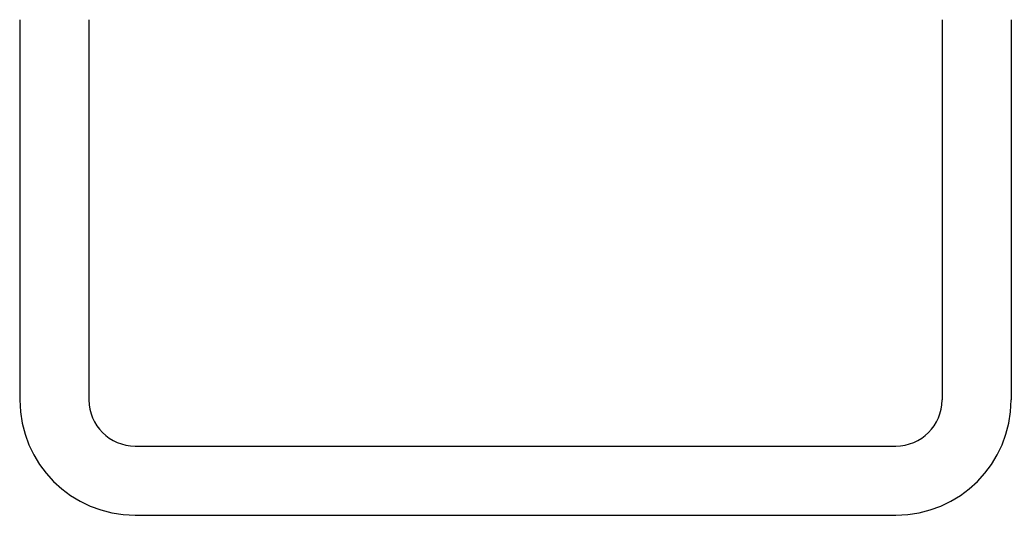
# Model space of a CAD drawing. Header units: millimetres. Extents: x 1380.879 to 1381.309, y 2679.143 to 2679.358.
import ezdxf

# ---------------------------------------------------------------- set-up
doc = ezdxf.new("R2010")
doc.units = ezdxf.units.MM
doc.header["$LTSCALE"] = 10
doc.layers.add('Equipam_fitness', color=1, linetype='Continuous')

msp = doc.modelspace()

# ---------------------------------------------------------------- linework, layer by layer
at = {"layer": 'Equipam_fitness'}
for p, q in [((1380.87945, 2679.35821), (1380.87945, 2679.19321)), ((1380.90945, 2679.35821), (1380.90945, 2679.19321)), ((1381.27945, 2679.35821), (1381.27945, 2679.19321)), ((1381.30945, 2679.35821), (1381.30945, 2679.19321)), ((1380.92945, 2679.17321), (1381.25945, 2679.17321)), ((1380.92945, 2679.14321), (1381.25945, 2679.14321))]:
    msp.add_line(p, q, dxfattribs=at)
for centre, radius, start, end in [((1380.92945, 2679.19321), 0.05, 180, 270), ((1380.92945, 2679.19321), 0.02, 180, 270), ((1381.25945, 2679.19321), 0.02, 270, 0), ((1381.25945, 2679.19321), 0.05, 270, 0)]:
    msp.add_arc(centre, radius, start, end, dxfattribs=at)

doc.saveas('drawing.dxf')
